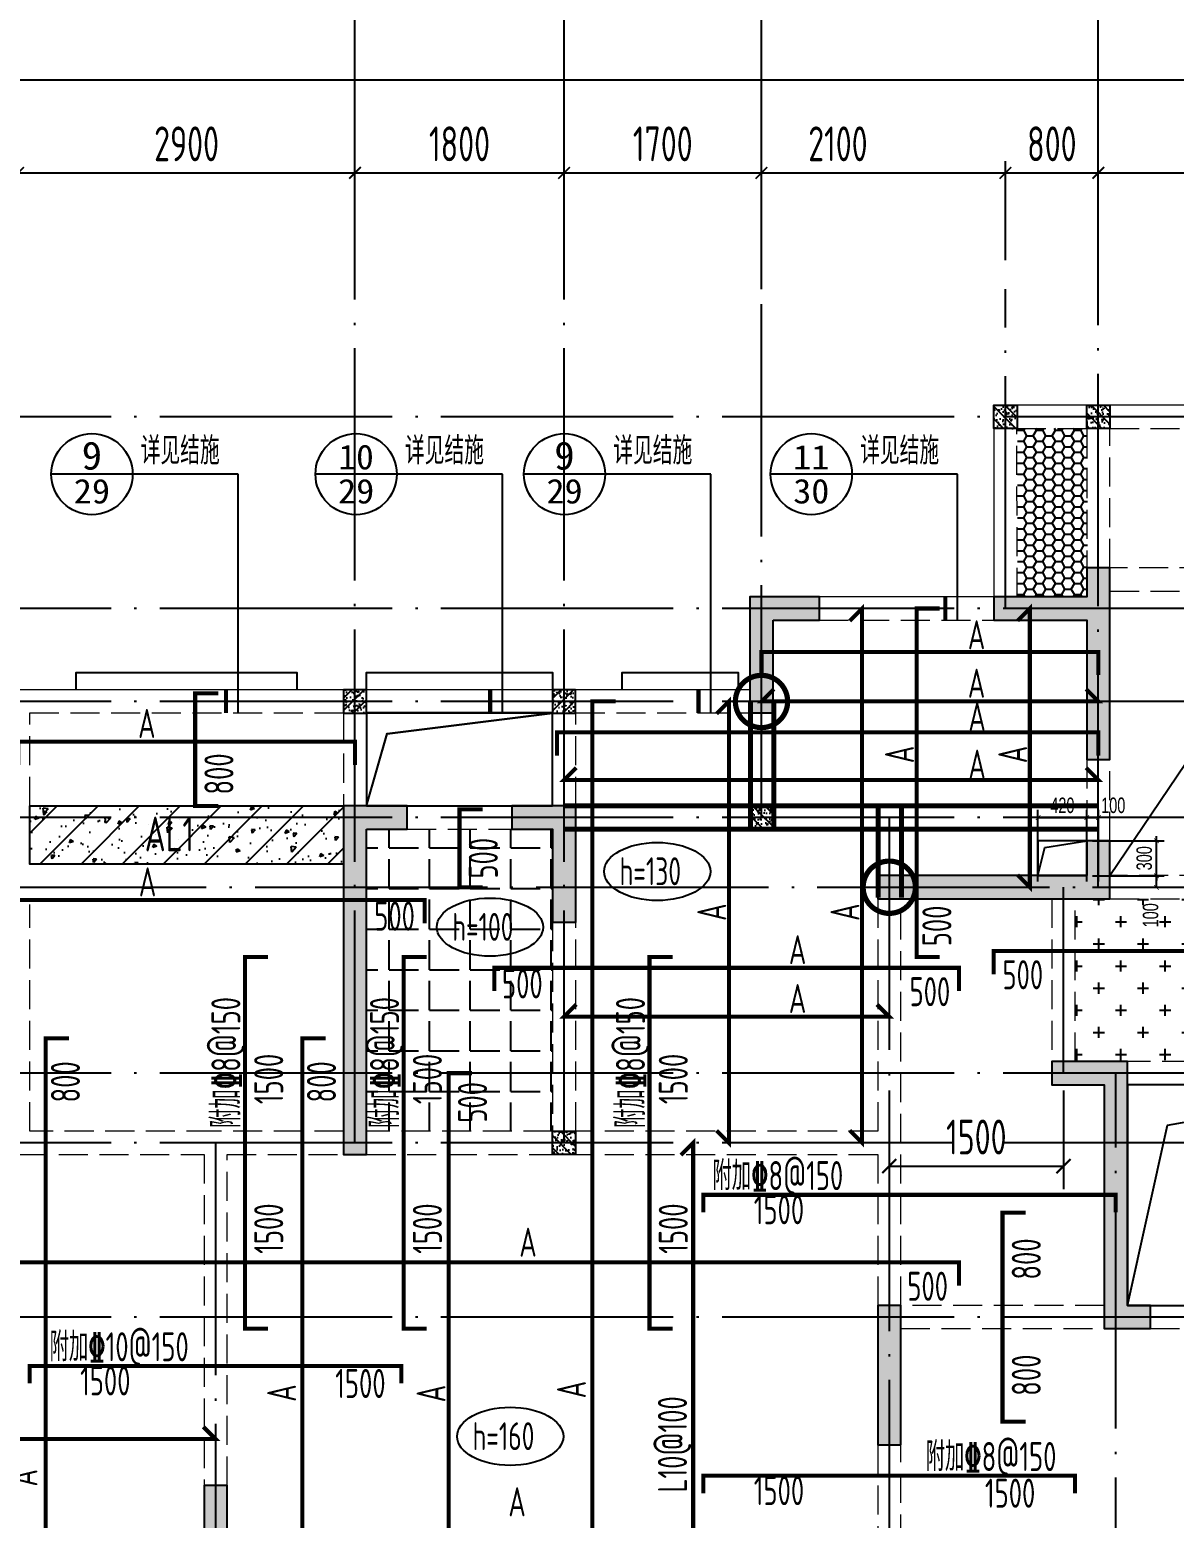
# Model space of a CAD drawing. Extents: x -668857 to 143095, y -247466 to 228182.
# Drawn here: x -211622 to -201769, y -74497 to -61684 of the extents above; entities that cross this region are included whole.
import ezdxf
from ezdxf.enums import TextEntityAlignment as Align

# ---------------------------------------------------------------- set-up
doc = ezdxf.new("R2010")
doc.units = 0
doc.header["$LTSCALE"] = 1000
doc.linetypes.add('DASH', pattern=[0.35, 0.25, -0.1])
doc.linetypes.add('DOTE', pattern=[2.42, 2, -0.2, 0.02, -0.2])
doc.layers.get('0').update_dxf_attribs({"linetype": 'CONTINUOUS'})
doc.layers.get('DEFPOINTS').update_dxf_attribs({"linetype": 'CONTINUOUS'})
doc.layers.add('+公共字体', color=7, linetype='CONTINUOUS', lineweight=20)
for name, color, linetype in [('A-AXIS', 1, 'CONTINUOUS'), ('A-DOTE', 10, 'DOTE'), ('BEAM', 4, 'DASH'), ('DIM_IDEN', 67, 'CONTINUOUS'), ('PUB_TEXT', 2, 'CONTINUOUS'), ('ROOF', 183, 'CONTINUOUS'), ('S-B板填充', 251, 'CONTINUOUS'), ('S-B板标注', 3, 'CONTINUOUS'), ('S-B板配筋', 6, 'CONTINUOUS'), ('S-B板配筋号', 7, 'CONTINUOUS'), ('S-C承台编号', 6, 'CONTINUOUS'), ('S-D洞口', 4, 'CONTINUOUS'), ('S-D洞口标注', 3, 'CONTINUOUS'), ('S-L主梁线', 4, 'DASH'), ('S-Q墙填充', 252, 'CONTINUOUS'), ('S-Q墙实线', 6, 'CONTINUOUS'), ('S-Q墙标注', 3, 'CONTINUOUS'), ('S-Y一般标注', 3, 'CONTINUOUS'), ('S-板正筋', 2, 'CONTINUOUS'), ('S-构造柱', 212, 'CONTINUOUS'), ('TEXT', 2, 'CONTINUOUS'), ('水平筋标注', 7, 'CONTINUOUS'), ('看线', 251, 'CONTINUOUS')]:
    doc.layers.add(name, color=color, linetype=linetype)
doc.layers.add('配箍校核', color=34, linetype='CONTINUOUS', plot=False)
doc.styles.add('_TCH_AXIS', font='COMPLEX', dxfattribs={"bigfont": 'GBCBIG'})
doc.styles.add('_TCH_LABEL', font='simhei.ttf')
doc.styles.add('TSSD_DIMENSION', font='Tssdeng.shx', dxfattribs={"width": 0.7, "bigfont": 'tssdchn.shx'})
doc.styles.add('TSSD_REIN', font='tssdeng.shx', dxfattribs={"width": 0.7, "height": 300, "bigfont": 'tssdchn.shx'})
doc.styles.add('结构文字', font='zstxt.shx', dxfattribs={"width": 0.7, "bigfont": 'zshz.shx'})
doc.dimstyles.new('STRUCK', dxfattribs={"dimtxt": 400, "dimasz": 121, "dimexe": 200, "dimexo": 150, "dimgap": 115, "dimtad": 1, "dimdec": 0, "dimdsep": 46, "dimtxsty": '结构文字', "dimblk": 'ARCHTICK', "dimcen": 400, "dimclrd": 3, "dimclre": 3, "dimclrt": 7, "dimadec": 0, "dimazin": 0, "dimtfac": 1, "dimtdec": 0, "dimtix": 1, "dimtmove": 2, "dimatfit": 3, "dimldrblk": '_DIMX', "dimfxl": 0, "dimtolj": 1, "dimtzin": 0, "dimarcsym": 0})
doc.dimstyles.new('STRUCK30', dxfattribs={"dimscale": 0.33333, "dimtxt": 400, "dimasz": 121, "dimexe": 200, "dimexo": 150, "dimgap": 115, "dimtad": 1, "dimdec": 0, "dimdsep": 46, "dimtxsty": '结构文字', "dimblk": 'ARCHTICK', "dimcen": 400, "dimclrd": 3, "dimclre": 3, "dimclrt": 7, "dimadec": 0, "dimazin": 0, "dimtfac": 1, "dimtdec": 0, "dimtix": 1, "dimtmove": 2, "dimatfit": 3, "dimldrblk": '_DIMX', "dimfxl": 0, "dimtolj": 1, "dimtzin": 0, "dimarcsym": 0})
doc.dimstyles.new('TSSD_100_100', dxfattribs={"dimtxt": 300, "dimasz": 100, "dimexe": 100, "dimexo": 250, "dimgap": 100, "dimtad": 1, "dimdec": 0, "dimzin": 0, "dimdsep": 46, "dimtxsty": 'TSSD_DIMENSION', "dimblk": 'ARCHTICK', "dimcen": 0, "dimdle": 100, "dimclrt": 7, "dimadec": 0, "dimazin": 0, "dimtfac": 1, "dimtdec": 0, "dimtix": 1, "dimtmove": 2, "dimatfit": 3, "dimldrblk": 'ARCHTICK', "dimfxl": 0, "dimtolj": 1, "dimtzin": 0, "dimarcsym": 0})

# ---------------------------------------------------------------- blocks, each defined once
blk = doc.blocks.new('_ArchTick')
at = {"color": 0, "linetype": 'ByBlock', "const_width": 0.15}
blk.add_lwpolyline([(-0.5, -0.5), (0.5, 0.5)], dxfattribs=at)
blk = doc.blocks.new('*D98')
at = {"layer": 'DEFPOINTS', "color": 0}
for p in [(9300, 19250), (6400, 18250), (9300, 18250)]:
    blk.add_point(p, dxfattribs=at)
at = {"layer": 'S-Y一般标注', "color": 0, "lineweight": -2}
for p, q in [((6400, 18500), (6400, 19350)), ((9300, 18500), (9300, 19350)), ((6300, 19250), (9400, 19250))]:
    blk.add_line(p, q, dxfattribs=at)
at = {"layer": 'S-Y一般标注', "color": 0, "lineweight": -2, "xscale": 100, "yscale": 100, "zscale": 100, "rotation": 180}
blk.add_blockref('_ArchTick', (6400, 19250), dxfattribs=at)
at = {"layer": 'S-Y一般标注', "color": 0, "lineweight": -2, "xscale": 100, "yscale": 100, "zscale": 100}
blk.add_blockref('_ArchTick', (9300, 19250), dxfattribs=at)
at = {"layer": 'S-Y一般标注', "color": 7, "insert": (7850, 19500), "char_height": 300, "attachment_point": 5, "style": 'TSSD_DIMENSION'}
blk.add_mtext('\\A1;2900', dxfattribs=at)
blk = doc.blocks.new('*D99')
at = {"layer": 'DEFPOINTS', "color": 0}
for p in [(11100, 19250), (9300, 18250), (11100, 18250)]:
    blk.add_point(p, dxfattribs=at)
at = {"layer": 'S-Y一般标注', "color": 0, "lineweight": -2}
for p, q in [((9300, 18500), (9300, 19350)), ((11100, 18500), (11100, 19350)), ((9200, 19250), (11200, 19250))]:
    blk.add_line(p, q, dxfattribs=at)
at = {"layer": 'S-Y一般标注', "color": 0, "lineweight": -2, "xscale": 100, "yscale": 100, "zscale": 100, "rotation": 180}
blk.add_blockref('_ArchTick', (9300, 19250), dxfattribs=at)
at = {"layer": 'S-Y一般标注', "color": 0, "lineweight": -2, "xscale": 100, "yscale": 100, "zscale": 100}
blk.add_blockref('_ArchTick', (11100, 19250), dxfattribs=at)
at = {"layer": 'S-Y一般标注', "color": 7, "insert": (10200, 19500), "char_height": 300, "attachment_point": 5, "style": 'TSSD_DIMENSION'}
blk.add_mtext('\\A1;1800', dxfattribs=at)
blk = doc.blocks.new('*D100')
at = {"layer": 'DEFPOINTS', "color": 0}
for p in [(12800, 19250), (11100, 18250), (12800, 18250)]:
    blk.add_point(p, dxfattribs=at)
at = {"layer": 'S-Y一般标注', "color": 0, "lineweight": -2}
for p, q in [((11100, 18500), (11100, 19350)), ((12800, 18500), (12800, 19350)), ((11000, 19250), (12900, 19250))]:
    blk.add_line(p, q, dxfattribs=at)
at = {"layer": 'S-Y一般标注', "color": 0, "lineweight": -2, "xscale": 100, "yscale": 100, "zscale": 100, "rotation": 180}
blk.add_blockref('_ArchTick', (11100, 19250), dxfattribs=at)
at = {"layer": 'S-Y一般标注', "color": 0, "lineweight": -2, "xscale": 100, "yscale": 100, "zscale": 100}
blk.add_blockref('_ArchTick', (12800, 19250), dxfattribs=at)
at = {"layer": 'S-Y一般标注', "color": 7, "insert": (11950, 19500), "char_height": 300, "attachment_point": 5, "style": 'TSSD_DIMENSION'}
blk.add_mtext('\\A1;1700', dxfattribs=at)
blk = doc.blocks.new('*D101')
at = {"layer": 'DEFPOINTS', "color": 0}
for p in [(14900, 19250), (12800, 18250), (14900, 18250)]:
    blk.add_point(p, dxfattribs=at)
at = {"layer": 'S-Y一般标注', "color": 0, "lineweight": -2}
for p, q in [((12800, 18500), (12800, 19350)), ((14900, 18500), (14900, 19350)), ((12700, 19250), (15000, 19250))]:
    blk.add_line(p, q, dxfattribs=at)
at = {"layer": 'S-Y一般标注', "color": 0, "lineweight": -2, "xscale": 100, "yscale": 100, "zscale": 100, "rotation": 180}
blk.add_blockref('_ArchTick', (12800, 19250), dxfattribs=at)
at = {"layer": 'S-Y一般标注', "color": 0, "lineweight": -2, "xscale": 100, "yscale": 100, "zscale": 100}
blk.add_blockref('_ArchTick', (14900, 19250), dxfattribs=at)
at = {"layer": 'S-Y一般标注', "color": 7, "insert": (13458, 19500), "char_height": 300, "attachment_point": 5, "style": 'TSSD_DIMENSION'}
blk.add_mtext('\\A1;2100', dxfattribs=at)
blk = doc.blocks.new('*D102')
at = {"layer": 'DEFPOINTS', "color": 0}
for p in [(18500, 19250), (15700, 18250), (18500, 18250)]:
    blk.add_point(p, dxfattribs=at)
at = {"layer": 'S-Y一般标注', "color": 0, "lineweight": -2}
for p, q in [((15700, 18500), (15700, 19350)), ((18500, 18500), (18500, 19350)), ((15600, 19250), (18600, 19250))]:
    blk.add_line(p, q, dxfattribs=at)
at = {"layer": 'S-Y一般标注', "color": 0, "lineweight": -2, "xscale": 100, "yscale": 100, "zscale": 100, "rotation": 180}
blk.add_blockref('_ArchTick', (15700, 19250), dxfattribs=at)
at = {"layer": 'S-Y一般标注', "color": 0, "lineweight": -2, "xscale": 100, "yscale": 100, "zscale": 100}
blk.add_blockref('_ArchTick', (18500, 19250), dxfattribs=at)
at = {"layer": 'S-Y一般标注', "color": 7, "insert": (17100, 19500), "char_height": 300, "attachment_point": 5, "style": 'TSSD_DIMENSION'}
blk.add_mtext('\\A1;2800', dxfattribs=at)
blk = doc.blocks.new('*D119')
at = {"layer": 'DEFPOINTS', "color": 0}
for p in [(54600, 20050), (4600, 18250), (54600, 18250)]:
    blk.add_point(p, dxfattribs=at)
at = {"layer": 'S-Y一般标注', "color": 0, "lineweight": -2}
for p, q in [((4600, 18500), (4600, 20150)), ((54600, 18500), (54600, 20150)), ((4500, 20050), (54700, 20050))]:
    blk.add_line(p, q, dxfattribs=at)
at = {"layer": 'S-Y一般标注', "color": 0, "lineweight": -2, "xscale": 100, "yscale": 100, "zscale": 100, "rotation": 180}
blk.add_blockref('_ArchTick', (4600, 20050), dxfattribs=at)
at = {"layer": 'S-Y一般标注', "color": 0, "lineweight": -2, "xscale": 100, "yscale": 100, "zscale": 100}
blk.add_blockref('_ArchTick', (54600, 20050), dxfattribs=at)
at = {"layer": 'S-Y一般标注', "color": 7, "insert": (29600, 20300), "char_height": 300, "attachment_point": 5, "style": 'TSSD_DIMENSION'}
blk.add_mtext('\\A1;50000', dxfattribs=at)
blk = doc.blocks.new('*D130')
at = {"layer": 'DEFPOINTS', "color": 0}
for p in [(15700, 19250), (14900, 18250), (15700, 18250)]:
    blk.add_point(p, dxfattribs=at)
at = {"layer": 'S-Y一般标注', "color": 0, "lineweight": -2}
for p, q in [((14900, 18500), (14900, 19350)), ((15700, 18500), (15700, 19350)), ((14800, 19250), (15800, 19250))]:
    blk.add_line(p, q, dxfattribs=at)
at = {"layer": 'S-Y一般标注', "color": 0, "lineweight": -2, "xscale": 100, "yscale": 100, "zscale": 100, "rotation": 180}
blk.add_blockref('_ArchTick', (14900, 19250), dxfattribs=at)
at = {"layer": 'S-Y一般标注', "color": 0, "lineweight": -2, "xscale": 100, "yscale": 100, "zscale": 100}
blk.add_blockref('_ArchTick', (15700, 19250), dxfattribs=at)
at = {"layer": 'S-Y一般标注', "color": 7, "insert": (15300, 19500), "char_height": 300, "attachment_point": 5, "style": 'TSSD_DIMENSION'}
blk.add_mtext('\\A1;800', dxfattribs=at)
blk = doc.blocks.new('20210729.03504727')
at = {"layer": '看线', "color": 202, "ltscale": 0.5}
for points in [[(1800, 10800), (1800, 10950), (3700, 10950), (3700, 10800)], [(4300, 10800), (4300, 10950), (5900, 10950), (5900, 10800)], [(6500, 10800), (6500, 10950), (7500, 10950), (7500, 10800)]]:
    blk.add_lwpolyline(points, dxfattribs=at)
blk = doc.blocks.new('*D507')
at = {"layer": 'DEFPOINTS', "color": 0}
for p in [(-202522, -68666), (-201922, -68666), (-202522, -68966)]:
    blk.add_point(p, dxfattribs=at)
at = {"layer": 'S-D洞口标注', "color": 3, "lineweight": -2}
for p, q in [((-202472, -68666), (-201856, -68666)), ((-201922, -68666), (-201922, -68625)), ((-201922, -68966), (-201922, -68666)), ((-202472, -68966), (-201856, -68966)), ((-201922, -68966), (-201922, -69006))]:
    blk.add_line(p, q, dxfattribs=at)
at = {"layer": 'S-D洞口标注', "color": 3, "lineweight": -2, "xscale": 40.33293, "yscale": 40.33293, "zscale": 40.33293}
for p, rotation in [((-201922, -68666), 270), ((-201922, -68966), 90)]:
    blk.add_blockref('_ArchTick', p, dxfattribs=dict(at, rotation=rotation))
at = {"layer": 'S-D洞口标注', "color": 7, "insert": (-202027, -68816), "char_height": 133.3, "attachment_point": 5, "rotation": 90, "style": '结构文字'}
blk.add_mtext('\\A1;300', dxfattribs=at)
blk = doc.blocks.new('_DIMX')
blk.add_line((-150, 0), (150, 0))
at = {"const_width": 50}
blk.add_lwpolyline([(-70, -70), (70, 70)], dxfattribs=at)
blk = doc.blocks.new('*D508')
at = {"layer": 'DEFPOINTS', "color": 0}
for p in [(-202522, -68466), (-202942, -69066), (-202522, -69066)]:
    blk.add_point(p, dxfattribs=at)
at = {"layer": 'S-D洞口标注', "color": 3, "lineweight": -2}
for p, q in [((-202942, -69016), (-202942, -68400)), ((-202522, -69016), (-202522, -68400)), ((-202942, -68466), (-202522, -68466))]:
    blk.add_line(p, q, dxfattribs=at)
at = {"layer": 'S-D洞口标注', "color": 3, "lineweight": -2, "xscale": 40.33293, "yscale": 40.33293, "zscale": 40.33293, "rotation": 180}
blk.add_blockref('_ArchTick', (-202942, -68466), dxfattribs=at)
at = {"layer": 'S-D洞口标注', "color": 3, "lineweight": -2, "xscale": 40.33293, "yscale": 40.33293, "zscale": 40.33293}
blk.add_blockref('_ArchTick', (-202522, -68466), dxfattribs=at)
at = {"layer": 'S-D洞口标注', "color": 7, "insert": (-202732, -68361), "char_height": 133.3, "attachment_point": 5, "style": '结构文字'}
blk.add_mtext('\\A1;420', dxfattribs=at)
blk = doc.blocks.new('*D509')
at = {"layer": 'DEFPOINTS', "color": 0}
for p in [(-202422, -68466), (-202522, -69066), (-202422, -69066)]:
    blk.add_point(p, dxfattribs=at)
at = {"layer": 'S-D洞口标注', "color": 3, "lineweight": -2}
for p, q in [((-202522, -69016), (-202522, -68400)), ((-202422, -69016), (-202422, -68400)), ((-202522, -68466), (-202422, -68466))]:
    blk.add_line(p, q, dxfattribs=at)
at = {"layer": 'S-D洞口标注', "color": 3, "lineweight": -2, "xscale": 40.33293, "yscale": 40.33293, "zscale": 40.33293, "rotation": 180}
blk.add_blockref('_ArchTick', (-202522, -68466), dxfattribs=at)
at = {"layer": 'S-D洞口标注', "color": 3, "lineweight": -2, "xscale": 40.33293, "yscale": 40.33293, "zscale": 40.33293}
blk.add_blockref('_ArchTick', (-202422, -68466), dxfattribs=at)
at = {"layer": 'S-D洞口标注', "color": 7, "insert": (-202294, -68361), "char_height": 133.3, "attachment_point": 5, "style": '结构文字'}
blk.add_mtext('\\A1;100', dxfattribs=at)
blk = doc.blocks.new('*D510')
at = {"layer": 'DEFPOINTS', "color": 0}
for p in [(-202522, -68966), (-201922, -68966), (-202522, -69066)]:
    blk.add_point(p, dxfattribs=at)
at = {"layer": 'S-D洞口标注', "color": 3, "lineweight": -2}
for p, q in [((-202472, -68966), (-201856, -68966)), ((-201922, -69066), (-201922, -68966)), ((-202472, -69066), (-201856, -69066))]:
    blk.add_line(p, q, dxfattribs=at)
at = {"layer": 'S-D洞口标注', "color": 3, "lineweight": -2, "xscale": 40.33293, "yscale": 40.33293, "zscale": 40.33293}
for p, rotation in [((-201922, -68966), 90), ((-201922, -69066), 270)]:
    blk.add_blockref('_ArchTick', p, dxfattribs=dict(at, rotation=rotation))
at = {"layer": 'S-D洞口标注', "color": 7, "insert": (-201972, -69307), "char_height": 133.3, "attachment_point": 5, "rotation": 90, "style": '结构文字'}
blk.add_mtext('\\A1;100', dxfattribs=at)
blk = doc.blocks.new('20210803.22403995')
at = {"layer": '+公共字体', "color": 2, "const_width": 45}
for points in [[(-856038, -168387, 1), (-856038, -167937, 1), (-856038, -168387, -1)], [(-854938, -169986, 1), (-854938, -169536, 1), (-854938, -169986, -1)]]:
    blk.add_lwpolyline(points, format="xyb", dxfattribs=at)
blk = doc.blocks.new('20210807.15312446')
at = {"layer": 'S-Q墙填充'}
h = blk.add_hatch(color=252, dxfattribs=at)
h.dxf.hatch_style = 1
h.paths.add_polyline_path([(72216, 67840), (72216, 68190), (72016, 68190), (72016, 67940), (71216, 67940), (71216, 67740), (72016, 67740), (72016, 66540), (72216, 66540)])
h = blk.add_hatch(color=252, dxfattribs=at)
h.dxf.hatch_style = 1
h.paths.add_polyline_path([(69316, 67740), (69716, 67740), (69716, 67940), (69116, 67940), (69116, 66940), (69316, 66940)])
h = blk.add_hatch(color=252, dxfattribs=at)
h.dxf.hatch_style = 1
h.paths.add_polyline_path([(65816, 65940), (66166, 65940), (66166, 66140), (65616, 66140), (65616, 63140), (65816, 63140)])
h = blk.add_hatch(color=252, dxfattribs=at)
h.dxf.hatch_style = 1
h.paths.add_polyline_path([(67616, 66140), (67066, 66140), (67066, 65940), (67416, 65940), (67416, 65140), (67616, 65140)])
h = blk.add_hatch(color=252, dxfattribs=at)
h.dxf.hatch_style = 1
h.paths.add_polyline_path([(72216, 65340), (72216, 65840), (72016, 65840), (72016, 65540), (71816, 65540), (70216, 65540), (70216, 65340), (71816, 65340)])
h = blk.add_hatch(color=252, dxfattribs=at)
h.dxf.hatch_style = 1
h.paths.add_polyline_path([(72366, 61840), (72366, 63940), (71716, 63940), (71716, 63740), (72166, 63740), (72166, 61640), (72566, 61640), (72566, 61840)])
h = blk.add_hatch(color=252, dxfattribs=at)
h.dxf.hatch_style = 1
h.paths.add_polyline_path([(70416, 60640), (70416, 61840), (70216, 61840), (70216, 60640)])
h = blk.add_hatch(color=252, dxfattribs=at)
h.dxf.hatch_style = 1
h.paths.add_polyline_path([(64616, 60290), (64416, 60290), (64416, 58840), (63716, 58840), (63616, 58840), (63616, 58640), (63716, 58640), (64616, 58640)])
at = {"layer": 'S-D洞口', "color": 5}
for points in [[(65816, 66140), (67416, 66140), (67416, 66940), (65816, 66940), (65816, 66140), (65993, 66762), (67416, 66940)], [(72366, 61840), (74666, 61840), (74666, 63740), (72366, 63740), (72366, 61840), (72712, 63393), (74666, 63740)]]:
    blk.add_lwpolyline(points, dxfattribs=at)
at = {"layer": 'S-L主梁线', "linetype": 'ByBlock', "lineweight": 18}
for p, q in [((72116, 69590), (71215, 69589)), ((71215, 69589), (71216, 67940)), ((74915, 69590), (72116, 69590)), ((71216, 67940), (69716, 67940)), ((65716, 67140), (62716, 67140)), ((67516, 67140), (65716, 67140)), ((69116, 67140), (67516, 67140)), ((65816, 66940), (67416, 66940)), ((65816, 66140), (65816, 66940)), ((67416, 66940), (67416, 66140)), ((67066, 66140), (66166, 66140)), ((72366, 63740), (74666, 63740)), ((73516, 61840), (72566, 61840))]:
    blk.add_line(p, q, dxfattribs=at)
at = {"layer": 'S-L主梁线', "linetype": 'DASH', "lineweight": 18}
for p, q in [((71415, 69389), (72016, 69390)), ((71416, 67940), (71415, 69389)), ((72016, 69390), (72016, 68190)), ((72216, 69390), (74815, 69390)), ((72216, 68190), (72216, 69390)), ((74816, 68190), (72216, 68190)), ((72216, 67990), (74816, 67990)), ((69716, 67740), (71216, 67740)), ((62916, 66940), (65616, 66940)), ((62916, 66140), (62916, 66940)), ((65616, 66940), (65616, 66140)), ((67616, 66940), (69116, 66940)), ((67616, 66140), (67616, 66940)), ((72016, 66540), (72016, 65840)), ((72216, 65840), (72216, 66540)), ((66166, 65940), (67066, 65940)), ((74816, 65540), (72216, 65540)), ((62916, 63340), (62916, 65290)), ((70216, 65340), (70216, 63340)), ((70416, 63240), (70416, 65340)), ((71716, 65340), (71716, 63940)), ((71916, 63940), (71916, 65340)), ((72216, 65340), (74816, 65340)), ((67416, 65140), (67416, 63340)), ((67616, 63340), (67616, 65140)), ((74666, 63940), (72366, 63940)), ((64516, 63340), (62916, 63340)), ((65616, 63340), (64516, 63340)), ((67416, 63340), (65816, 63340)), ((70216, 63340), (67616, 63340)), ((70416, 61840), (70416, 63240)), ((62816, 63140), (64416, 63140)), ((64416, 63140), (64416, 60290)), ((64616, 63140), (65616, 63140)), ((64616, 60290), (64616, 63140)), ((65816, 63140), (67516, 63140)), ((67516, 63140), (70216, 63140)), ((70216, 63140), (70216, 61840)), ((72166, 61840), (70416, 61840)), ((70416, 61640), (72166, 61640)), ((72566, 61640), (73516, 61640)), ((70216, 60640), (70216, 59090)), ((70416, 59090), (70416, 60640))]:
    blk.add_line(p, q, dxfattribs=at)
at = {"layer": 'S-Q墙实线'}
for points in [[(72216, 67840), (72216, 68190), (72016, 68190), (72016, 67940), (71216, 67940), (71216, 67740), (72016, 67740), (72016, 66540), (72216, 66540), (72216, 67840)], [(63716, 58840), (63616, 58840), (63616, 58640), (63716, 58640), (64616, 58640), (64616, 60290), (64416, 60290), (64416, 58840), (63716, 58840)]]:
    blk.add_lwpolyline(points, dxfattribs=at)
for points in [[(69316, 67740), (69716, 67740), (69716, 67940), (69116, 67940), (69116, 66940), (69316, 66940)], [(65816, 65940), (66166, 65940), (66166, 66140), (65616, 66140), (65616, 63140), (65816, 63140)], [(67616, 66140), (67066, 66140), (67066, 65940), (67416, 65940), (67416, 65140), (67616, 65140)], [(72216, 65340), (72216, 65840), (72016, 65840), (72016, 65540), (71816, 65540), (70216, 65540), (70216, 65340), (71816, 65340)], [(72366, 61840), (72366, 63940), (71716, 63940), (71716, 63740), (72166, 63740), (72166, 61640), (72566, 61640), (72566, 61840)], [(70416, 60640), (70416, 61840), (70216, 61840), (70216, 60640)]]:
    blk.add_lwpolyline(points, close=True, dxfattribs=at)
blk = doc.blocks.new('20210730.02141516')
at = {"layer": 'S-构造柱'}
h = blk.add_hatch(dxfattribs=at)
h.set_pattern_fill('ARMORED', color=256, scale=15, angle=-90, style=0)
h.set_pattern_definition([(320, (-154189.41, 3278673.45), (-9.4128202, -107.5890274), [11.25, -123.75]), (265, (-154189.41, 3278673.45), (112.82882, 20.8127), [9, -99]), (10.4514, (-154190.19, 3278664.49), (103.4159313, -86.7764073), [9.5610285, -105.1713168]), (316.1842, (-154159.41, 3278673.45), (-24.827852, -160.0861573), [16.875, -185.625]), (6.6356, (-154161.48, 3278660.11), (146.117681, -140.199406), [14.341543, -157.75695]), (261.1842, (-154159.41, 3278673.45), (146.11779, -140.199292), [13.5, -148.5]), (291, (-154166.91, 3278658.45), (-60.3928336, -89.5360578), [11.25, -123.75]), (236, (-154166.91, 3278658.45), (108.7725068, -36.4972998), [9, -99]), (341.4514, (-154171.94, 3278650.99), (48.3795745, -126.0333943), [9.5610285, -105.1713168]), (307.5, (-154189.41, 3278673.454), (49.93407807, -1.8239783), [0, -97.8, 0, -100.5, 0, -99.375]), (277.5, (-154189.41, 3278673.454), (59.1617568, -39.4604306), [0, -57.3, 0, -95.55, 0, -37.875]), (237.5, (-154189.41, 3278706.904), (-3.38323076, -80.07336543), [0, -37.5, 0, -117, 0, -155.25]), (227.5, (-154189.41, 3278721.904), (15.0157473, -87.4779254), [0, -48.75, 0, -77.7, 0, -110.25]), (315, (-154189.41, 3278673.454), (53.0330086, 53.0330086), [])])
h.paths.add_polyline_path([(200, 200), (200, 0), (0, 0), (0, 200)])
blk.add_lwpolyline([(200, 200), (200, 0), (0, 0), (0, 200)], close=True, dxfattribs=at)
blk = doc.blocks.new('20210809.18285270')
at = {"layer": 'ROOF', "rotation": 359.9999999538236}
for p in [(10300, 12550), (11100, 12550), (8200, 9100)]:
    blk.add_blockref('20210730.02141516', p, dxfattribs=at)
at = {"layer": 'ROOF', "xscale": -1}
for p in [(4900, 10100), (6700, 10100)]:
    blk.add_blockref('20210730.02141516', p, dxfattribs=at)
at = {"layer": 'ROOF'}
blk.add_blockref('20210730.02141516', (6500, 6300), dxfattribs=at)
blk = doc.blocks.new('*D470')
at = {"layer": 'DEFPOINTS', "color": 0}
for p in [(-205458, -4859), (-203959, -4859), (-203959, -5659)]:
    blk.add_point(p, dxfattribs=at)
at = {"layer": 'S-Q墙标注', "color": 3, "lineweight": -2}
for p, q in [((-205458, -5009), (-205458, -5859)), ((-203959, -5009), (-203959, -5859)), ((-205458, -5659), (-203959, -5659))]:
    blk.add_line(p, q, dxfattribs=at)
at = {"layer": 'S-Q墙标注', "color": 3, "lineweight": -2, "xscale": 121, "yscale": 121, "zscale": 121, "rotation": 180}
blk.add_blockref('_ArchTick', (-205458, -5659), dxfattribs=at)
at = {"layer": 'S-Q墙标注', "color": 3, "lineweight": -2, "xscale": 121, "yscale": 121, "zscale": 121}
blk.add_blockref('_ArchTick', (-203959, -5659), dxfattribs=at)
at = {"layer": 'S-Q墙标注', "color": 7, "insert": (-204709, -5409), "char_height": 300, "attachment_point": 5, "style": 'TSSD_REIN'}
blk.add_mtext('\\A1;1500', dxfattribs=at)
blk = doc.blocks.new('20210810.07360379')
at = {"layer": 'DIM_IDEN'}
for p, q in [((3132, 14161), (2432, 14161)), ((4041, 14161), (3132, 14161)), ((4041, 12105), (4041, 14161)), ((5407, 14161), (4707, 14161)), ((6316, 14161), (5407, 14161)), ((6316, 12105), (6316, 14161)), ((7201, 14161), (6501, 14161)), ((8110, 14161), (7201, 14161)), ((8110, 12105), (8110, 14161)), ((9326, 14161), (8626, 14161)), ((10235, 14161), (9326, 14161)), ((10235, 12905), (10235, 14161))]:
    blk.add_line(p, q, dxfattribs=at)
at = {"layer": 'DIM_IDEN', "const_width": 35}
for points in [[(10130, 12905), (10130, 13105)], [(3936, 12105), (3936, 12305)], [(6211, 12105), (6211, 12305)], [(8005, 12105), (8005, 12305)]]:
    blk.add_lwpolyline(points, dxfattribs=at)
at = {"layer": 'DIM_IDEN'}
for centre in [(2782, 14161), (5057, 14161), (6851, 14161), (8976, 14161)]:
    blk.add_circle(centre, 350, dxfattribs=at)
at = {"layer": 'PUB_TEXT', "style": '_TCH_AXIS'}
for p in [(3202, 14245), (5477, 14245), (7271, 14245), (9396, 14245)]:
    blk.add_text('详见结施', height=236.3, dxfattribs=at).set_placement(p)
at = {"layer": 'PUB_TEXT', "style": '_TCH_LABEL'}
for s, height, width, p, p2 in [('9', 242, 1.011364, (2694, 14200), (2870, 14200)), ('10', 213.8, 0.988889, (4905, 14202), (5209, 14202)), ('9', 242, 1.011364, (6763, 14200), (6939, 14200)), ('11', 210.8, 1.034884, (8819, 14202), (9133, 14202)), ('29', 211.6, 1.022989, (2626, 13909), (2938, 13909)), ('29', 211.6, 1.022989, (4902, 13909), (5213, 13909)), ('29', 211.6, 1.022989, (6696, 13909), (7007, 13909)), ('30', 212, 1.017143, (8821, 13909), (9131, 13909))]:
    blk.add_text(s, height=height, dxfattribs=dict(at, width=width)).set_placement(p, p2, align=Align.FIT)
blk = doc.blocks.new('20210726.16395156')
at = {"layer": 'A-AXIS'}
for p, q in [((9300, 18249.9), (9300, 21049.9)), ((11100, 18249.9), (11100, 21049.9)), ((12800, 18249.9), (12800, 21049.9)), ((15700, 18249.9), (15700, 21049.9))]:
    blk.add_line(p, q, dxfattribs=at)
at = {"layer": 'A-DOTE'}
for p, q in [((9300, 10900), (9300, 18249.9)), ((11100, 10900), (11100, 18249.9)), ((12800, 13700), (12800, 18249.9)), ((14900, 15500), (14900, 18249.9)), ((15700, 13100.3), (15700, 18249.9)), ((55600, 17150), (3600, 17150)), ((55600, 15500), (3600, 15500)), ((55600, 14700), (3600, 14700)), ((55600, 13700), (3600, 13700)), ((13900.2, 13700), (13900, 3600)), ((3600, 13100.3), (55600, 13100.3)), ((15400, 11500), (15400, 13100)), ((55600, 11500), (3600, 11500)), ((15850, 3600), (15850, 11500)), ((55600, 10900), (3600, 10900)), ((8100, 10900), (8100, 3600)), ((55600, 9400), (3600, 9400))]:
    blk.add_line(p, q, dxfattribs=at)
at = {"layer": 'S-Y一般标注'}
for base, p1, p2, picture, middle in [((54600, 20049.9), (4600, 18249.9), (54600, 18249.9), '*D119', (29600, 20299.9)), ((9300, 19249.9), (6400, 18249.9), (9300, 18249.9), '*D98', (7850, 19499.9)), ((11100, 19249.9), (9300, 18249.9), (11100, 18249.9), '*D99', (10200, 19499.9)), ((12800, 19249.9), (11100, 18249.9), (12800, 18249.9), '*D100', (11950, 19499.9)), ((15700, 19249.9), (14900, 18249.9), (15700, 18249.9), '*D130', (15300, 19499.9)), ((18500, 19249.9), (15700, 18249.9), (18500, 18249.9), '*D102', (17100, 19499.9))]:
    dim = blk.add_linear_dim(base=base, p1=p1, p2=p2, dimstyle='TSSD_100_100', dxfattribs=at)
    dim.commit()
    dim.dimension.update_dxf_attribs({"geometry": picture, "text_midpoint": middle})
dim = blk.add_linear_dim(base=(14900, 19249.9), p1=(12800, 18249.9), p2=(14900, 18249.9), dimstyle='TSSD_100_100', dxfattribs=at)
dim.commit()
dim.dimension.update_dxf_attribs({"geometry": '*D101', "text_midpoint": (13458.1, 19499.9), "dimtype": 160})
blk = doc.blocks.new('20210810.19092027')
at = {"layer": 'S-Q墙标注'}
dim = blk.add_linear_dim(base=(96017.8, 61274), p1=(94518, 62074), p2=(96017.8, 62074), dimstyle='STRUCK', override={"dimtxt": 300, "dimgap": 100, "dimtxsty": 'TSSD_REIN'}, dxfattribs=at)
dim.commit()
dim.dimension.update_dxf_attribs({"geometry": '*D470', "text_midpoint": (95267.9, 61524), "insert": (299976.5, 66933)})

msp = doc.modelspace()

# ---------------------------------------------------------------- hatches: boundary and pattern name
at = {"layer": 'BEAM', "linetype": 'ByBlock'}
h = msp.add_hatch(dxfattribs=at)
h.set_pattern_fill('ARMORED', color=252, scale=50, angle=180, style=0)
h.set_pattern_definition([(230, (-429393.56, 1845555.47), (-358.63009, 31.376067), [37.5, -412.5]), (175, (-429393.56, 1845555.47), (69.37567, -376.09607), [30, -330]), (280.4514, (-429423.45, 1845558.1), (-289.25469, -344.71977), [31.870095, -350.571056]), (226.1842, (-429393.56, 1845455.47), (-533.62052, 82.75951), [56.25, -618.75]), (276.6356, (-429438.03, 1845462.37), (-467.33135, -487.05894), [47.80514, -525.8565]), (171.1842, (-429393.56, 1845455.5), (-467.33097, -487.0593), [45, -495]), (201, (-429443.56, 1845480.47), (-298.453526, 201.309445), [37.5, -412.5]), (146, (-429443.56, 1845480.47), (-121.657666, -362.57502), [30, -330]), (251.4514, (-429468.43, 1845497.25), (-420.111314, -161.26525), [31.870095, -350.571056]), (217.5, (-429393.56, 1845555.47), (-6.079928, -166.446927), [0, -326, 0, -335, 0, -331.25]), (187.5, (-429393.56, 1845555.47), (-131.534769, -197.205856), [0, -191, 0, -318.5, 0, -126.25]), (147.5, (-429282.06, 1845555.47), (-266.911218, 11.277436), [0, -125, 0, -390, 0, -517.5]), (137.5, (-429232.06, 1845555.47), (-291.593085, -50.05249), [0, -162.5, 0, -259, 0, -367.5]), (225, (-429393.56, 1845555.47), (176.776695, -176.776695), [])])
h.paths.add_polyline_path([(-208922.43, -68865.83), (-211622.43, -68865.83), (-211622.43, -68365.83), (-208922.43, -68365.83)])
at = {"layer": 'S-B板填充', "linetype": 'ByBlock'}
h = msp.add_hatch(dxfattribs=at)
h.set_pattern_fill('HONEY', color=252, scale=17.142857, style=0)
h.set_pattern_definition([(0, (-147438.3, -249152.376), (81.642857, 47.136514), [54.42857, -108.857143]), (120, (-147438.3, -249152.376), (-81.642847, 47.136531), [54.42857, -108.857143]), (60, (-147438.3, -249152.376), (1e-05, 94.273045), [-108.857143, 54.42857])])
h.paths.add_polyline_path([(-203117.06, -66565.84), (-202516.92, -66565.84), (-202516.92, -65115.97), (-203117.06, -65115.97)])
at = {"layer": 'S-B板填充'}
h = msp.add_hatch(dxfattribs=at)
h.set_pattern_fill('ANGLE', color=252, scale=50, style=0)
h.set_pattern_definition([(0, (-111088.5, -216809.7), (0, 349.25), [254, -95.25]), (90, (-111088.5, -216809.7), (-349.25, 2e-14), [254, -95.25])])
h.paths.add_polyline_path([(-208722.44, -68565.84), (-207122.43, -68565.84), (-207122.43, -71165.84), (-208722.44, -71165.84)])
h = msp.add_hatch(dxfattribs=at)
h.set_pattern_fill('CROSS', color=252, scale=30, style=0)
h.set_pattern_definition([(0, (-115788.5, -216809.7), (190.5, 190.5), [95.25, -285.75]), (90, (-115740.87, -216857.33), (-190.5, 190.5), [95.25, -285.75])])
h.paths.add_polyline_path([(-202622.51, -69165.57), (-199422.56, -69165.57), (-199422.56, -70565.84), (-202622.51, -70565.84)])

# ---------------------------------------------------------------- linework, layer by layer
at = {"layer": 'BEAM', "linetype": 'ByBlock'}
msp.add_lwpolyline([(-208922.43, -68865.83), (-211622.43, -68865.83), (-211622.43, -68365.83), (-208922.43, -68365.83)], close=True, dxfattribs=at)
at = {"layer": 'S-B板标注'}
for centre in [(-206219.76, -68929.92), (-207660.27, -69408.76), (-207485.84, -73792.88)]:
    msp.add_ellipse(centre, major_axis=(-457.33, 0), ratio=0.54724159, dxfattribs=at)
at = {"layer": 'S-B板配筋', "lineweight": 35, "const_width": 35}
for points in [[(-204562.49, -71159.77), (-204456.42, -71265.84), (-204456.42, -66665.84), (-204562.49, -66771.9)], [(-203118.28, -68959.5), (-203012.21, -69065.57), (-203012.21, -66665.84), (-203118.28, -66771.9)], [(-203787.25, -69665.57), (-203987.25, -69665.57), (-203987.25, -66665.84), (-203787.25, -66665.84)], [(-205322.45, -67239.45), (-205322.45, -67039.45), (-202422.45, -67039.45), (-202422.45, -67239.45)], [(-209998.53, -68365.84), (-210198.53, -68365.84), (-210198.53, -67395.84), (-209998.53, -67395.84)], [(-205216.38, -67359.77), (-205322.45, -67465.84), (-202422.45, -67465.84), (-202528.52, -67359.77)], [(-206579.38, -77565.67), (-206779.38, -77565.67), (-206779.38, -67465.84), (-206579.38, -67465.84)], [(-205709.27, -71159.77), (-205603.21, -71265.84), (-205603.21, -67465.84), (-205709.27, -67571.91)], [(-207082.43, -67932.48), (-207082.43, -67732.48), (-202422.44, -67732.48), (-202422.44, -67932.48)], [(-211722.44, -68012.39), (-211722.44, -67812.39), (-208822.44, -67812.37), (-208822.44, -68012.37)], [(-206916.37, -68036.47), (-207022.44, -68142.53), (-202422.45, -68142.54), (-202528.52, -68036.48)], [(-207722.43, -69065.84), (-207922.43, -69065.84), (-207922.43, -68395.84), (-207722.43, -68395.84)], [(-213522.45, -69376.18), (-213522.45, -69176.18), (-208222.43, -69176.18), (-208222.43, -69376.18)], [(-209570.11, -72865.84), (-209770.11, -72865.84), (-209770.11, -69665.84), (-209570.11, -69665.84)], [(-208204.16, -72865.84), (-208404.16, -72865.84), (-208404.16, -69665.84), (-208204.16, -69665.84)], [(-206086.82, -72865.84), (-206286.82, -72865.84), (-206286.82, -69665.84), (-206086.82, -69665.84)], [(-203322.51, -69813.87), (-203322.51, -69613.87), (-198722.56, -69613.87), (-198722.56, -69813.87)], [(-207622.43, -69959.44), (-207622.43, -69759.44), (-203622.44, -69759.43), (-203622.44, -69959.43)], [(-206916.37, -70074.21), (-207022.44, -70180.28), (-204222.27, -70180.28), (-204328.34, -70074.21)], [(-211285.5, -75765.84), (-211485.5, -75765.84), (-211485.5, -70365.84), (-211285.5, -70365.84)], [(-209074.75, -77565.67), (-209274.75, -77565.67), (-209274.75, -70365.84), (-209074.75, -70365.84)], [(-207815.1, -77565.67), (-208015.1, -77565.67), (-208015.1, -70665.84), (-207815.1, -70665.84)], [(-206016.8, -77459.61), (-205910.73, -77565.67), (-205910.73, -71265.84), (-206016.8, -71371.9)], [(-205822.44, -71863.51), (-205822.44, -71713.51), (-202272.44, -71713.51), (-202272.44, -71863.51)], [(-203047.43, -73665.84), (-203247.43, -73665.84), (-203247.43, -71865.84), (-203047.43, -71865.84)], [(-203622.43, -72495.49), (-203622.43, -72295.49), (-213522.44, -72295.49), (-213522.44, -72495.49)], [(-211622.44, -73336.9), (-211622.44, -73186.9), (-208422.44, -73186.9), (-208422.44, -73336.9)], [(-213416.37, -73710.23), (-213522.44, -73816.3), (-210022.44, -73816.3), (-210128.5, -73710.23)], [(-205822.34, -74281.81), (-205822.34, -74131.81), (-202622.34, -74131.81), (-202622.34, -74281.81)]]:
    msp.add_lwpolyline(points, dxfattribs=at)
at = {"layer": 'S-B板配筋号', "color": 1}
msp.add_lwpolyline([(-202322.44, -68965.57), (-199722.93, -65115.84)], dxfattribs=at)
at = {"layer": 'S-D洞口', "color": 5}
for points in [[(-208722.43, -68365.84), (-207122.43, -68365.84), (-207122.43, -67565.84), (-208722.43, -67565.84), (-208722.43, -68365.84), (-208544.65, -67743.62), (-207122.43, -67565.84)], [(-202942.44, -68965.57), (-202522.44, -68965.57), (-202522.44, -68665.57), (-202942.44, -68665.57), (-202942.44, -68965.57), (-202884.11, -68723.9), (-202522.44, -68665.57)], [(-202172.44, -72665.84), (-199872.44, -72665.84), (-199872.44, -70765.84), (-202172.44, -70765.84), (-202172.44, -72665.84), (-201825.61, -71112.66), (-199872.44, -70765.84)]]:
    msp.add_lwpolyline(points, dxfattribs=at)
at = {"layer": 'S-板正筋', "color": 5, "linetype": 'DASH', "const_width": 42.86}
for points in [[(-205416.92, -67465.84), (-205416.92, -68565.84)], [(-205216.92, -67465.84), (-205216.92, -68565.84)], [(-202416.91, -68365.84), (-207016.92, -68365.84)], [(-204316.92, -69156.29), (-204316.92, -68365.84)], [(-204116.91, -69156.29), (-204116.91, -68365.84)], [(-202416.91, -68565.84), (-207016.92, -68565.84)]]:
    msp.add_lwpolyline(points, dxfattribs=at)

# ---------------------------------------------------------------- block references
msp.add_blockref('20210729.03504727', (-213022.46, -78165.84))
at = {"layer": 'A-DOTE'}
msp.add_blockref('20210726.16395156', (-218122.44, -82165.88), dxfattribs=at)
at = {"layer": 'PUB_TEXT'}
msp.add_blockref('20210810.07360379', (-213869.52, -79670.46), dxfattribs=at)
at = {"layer": 'S-C承台编号'}
msp.add_blockref('20210803.22403995', (650715.7, 100695.69), dxfattribs=at)
at = {"layer": 'S-Q墙填充'}
msp.add_blockref('20210807.15312446', (-274538.08, -134505.38), dxfattribs=at)
at = {"layer": '水平筋标注'}
msp.add_blockref('20210810.19092027', (-298740.27, -132739.83), dxfattribs=at)
at = {"layer": '配箍校核'}
msp.add_blockref('20210809.18285270', (-213622.46, -77666), dxfattribs=at)

# ---------------------------------------------------------------- texts
at = {"layer": 'S-B板标注', "color": 7, "style": 'TSSD_REIN', "width": 0.7}
for s, p in [('h=130', (-206544.45, -69048.07)), ('h=100', (-207984.96, -69526.9)), ('h=160', (-207810.53, -73911.02))]:
    msp.add_text(s, height=240, dxfattribs=at).set_placement(p)
at = {"layer": 'S-B板配筋号', "color": 1, "style": 'TSSD_REIN', "width": 0.7}
for s, p in [('A', (-203545.96, -67017.04)), ('A', (-203545.96, -67433.98)), ('A', (-203541.16, -67720.99)), ('A', (-210689.67, -67780.52)), ('A', (-203541.15, -68131.05)), ('A', (-210683.27, -69144.33)), ('A', (-205086.84, -69727.58)), ('A', (-205086.84, -70148.42)), ('附加%%1328@150', (-205744.8, -71672.95)), ('A', (-207407.72, -72246.09)), ('附加%%13210@150', (-211451.89, -73146.34)), ('附加%%1328@150', (-203909.3, -74091.25)), ('A', (-207501.94, -74481.21))]:
    msp.add_text(s, height=250, dxfattribs=at).set_placement(p)
for s, rotation, p in [('A', 449.999992, (-204009.87, -67998.16)), ('A', 449.999992, (-203034.83, -67998.16)), ('A', 449.999992, (-205625.83, -69355.28)), ('A', 449.999992, (-204479.04, -69355.28)), ('附加%%1328@150', 449.999992, (-209808.73, -71136.7)), ('附加%%1328@150', 449.999992, (-208442.78, -71136.7)), ('附加%%1328@150', 449.999992, (-206325.44, -71136.7)), ('A', 89.999992, (-209329.11, -73495.11)), ('A', 89.999992, (-208042.84, -73499.68)), ('A', 89.999992, (-206833.74, -73465.34)), ('L10@100', 449.999992, (-205963.85, -74276.16)), ('A', 449.999992, (-211556.41, -74224.73))]:
    msp.add_text(s, height=250, rotation=rotation, dxfattribs=at).set_placement(p)
at = {"layer": 'S-B板配筋号', "style": 'TSSD_REIN', "width": 0.7}
for s, rotation, p in [('800', 449.999992, (-210118.53, -68090.35)), ('500', 449.999992, (-207842.43, -68815.84)), ('500', 449.999992, (-203937.18, -69398.36)), ('800', 89.999992, (-211440.17, -70740.99)), ('1500', 449.999992, (-209690.11, -70715.84)), ('800', 89.999992, (-209235.71, -70740.99)), ('1500', 449.999992, (-208324.16, -70715.84)), ('1500', 449.999992, (-206206.82, -70715.84)), ('500', 89.999992, (-207935.1, -70917.56)), ('1500', 449.999992, (-209690.11, -72004.28)), ('1500', 449.999992, (-208324.16, -72004.28)), ('1500', 449.999992, (-206206.82, -72004.28)), ('800', 449.999992, (-203167.43, -72265.84)), ('800', 449.999992, (-203167.43, -73265.84))]:
    msp.add_text(s, height=250, rotation=rotation, dxfattribs=at).set_placement(p, align=Align.TOP_CENTER)
for s, p in [('500', (-208481.46, -69188.97)), ('500', (-203072.51, -69693.87)), ('500', (-207381.46, -69772.23)), ('500', (-203872.44, -69839.43)), ('1500', (-205172.1, -71716.53)), ('500', (-203891.82, -72375.49)), ('1500', (-210972.1, -73189.93)), ('1500', (-208775.83, -73212.23)), ('1500', (-205172, -74134.84)), ('1500', (-203182.03, -74157.13))]:
    msp.add_text(s, height=250, dxfattribs=at).set_placement(p, align=Align.TOP_CENTER)
at = {"layer": 'TEXT', "color": 1, "style": 'TSSD_REIN', "width": 0.7}
msp.add_text('AL1', height=300, dxfattribs=at).set_placement((-210207.76, -68756.44, 0), align=Align.RIGHT)

# ---------------------------------------------------------------- dimensions: what is measured, and where the dimension line sits
at = {"layer": 'S-D洞口标注'}
dim = msp.add_linear_dim(base=(-202522.44, -68466.17), p1=(-202942.44, -69066.17), p2=(-202522.44, -69065.57), dimstyle='STRUCK30', dxfattribs=at)
dim.commit()
dim.dimension.update_dxf_attribs({"geometry": '*D508', "text_midpoint": (-202732.44, -68361.17)})
dim = msp.add_linear_dim(base=(-202422.45, -68466.17), p1=(-202522.44, -69065.57), p2=(-202422.45, -69065.57), dimstyle='STRUCK30', dxfattribs=at)
dim.commit()
dim.dimension.update_dxf_attribs({"geometry": '*D509', "text_midpoint": (-202293.56, -68361.17), "dimtype": 160})
dim = msp.add_linear_dim(base=(-201922.44, -68665.57), p1=(-202522.44, -68965.57), p2=(-202522.44, -68665.57), angle=90, dimstyle='STRUCK30', dxfattribs=at)
dim.commit()
dim.dimension.update_dxf_attribs({"geometry": '*D507', "text_midpoint": (-202027.44, -68815.57)})
dim = msp.add_linear_dim(base=(-201922.44, -68965.57), p1=(-202522.44, -69065.57), p2=(-202522.44, -68965.57), angle=90, dimstyle='STRUCK30', dxfattribs=at)
dim.commit()
dim.dimension.update_dxf_attribs({"geometry": '*D510', "text_midpoint": (-201972.44, -69307.49), "dimtype": 160})

doc.saveas('drawing.dxf')
